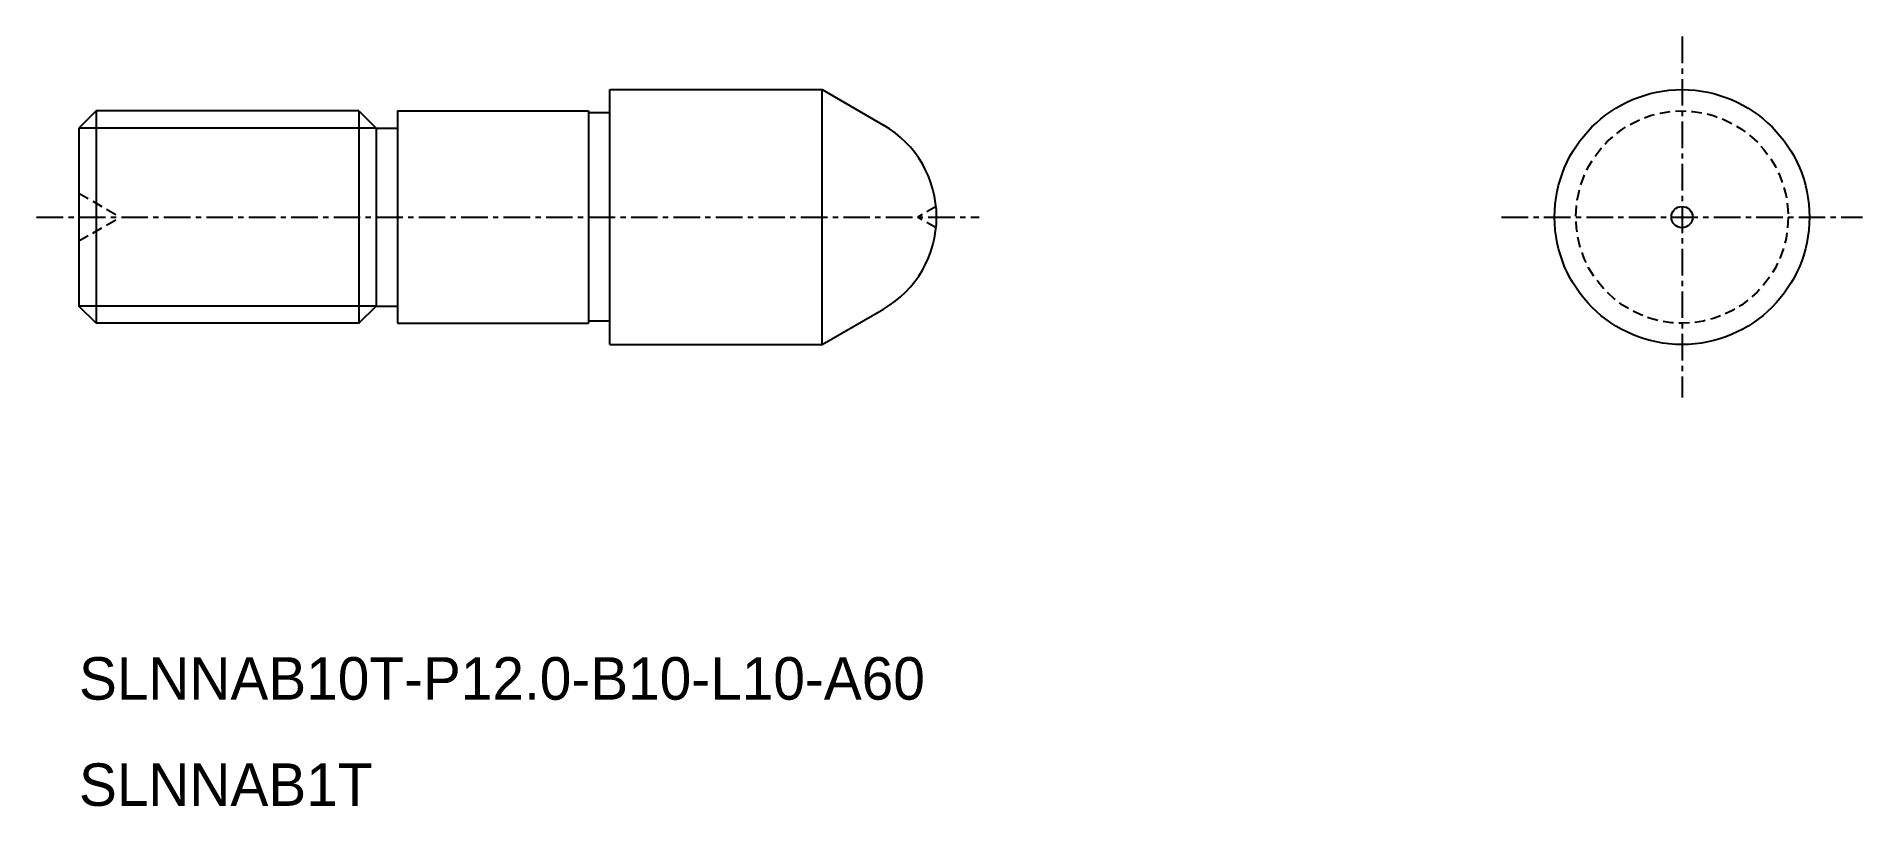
# Model space of a CAD drawing. Extents: x -1684.5 to -1598.5, y -727.4 to -691.2.
import ezdxf

# ---------------------------------------------------------------- set-up
doc = ezdxf.new("R2010")
doc.units = 0
doc.linetypes.add('CENTER', pattern=[2, 1.25, -0.25, 0.25, -0.25])
doc.linetypes.add('DASHED', pattern=[0.75, 0.5, -0.25])
doc.layers.get('0').update_dxf_attribs({"linetype": 'CONTINUOUS'})
doc.layers.add('CENTER', color=1, linetype='CENTER')

msp = doc.modelspace()

# ---------------------------------------------------------------- linework, layer by layer
at = {"color": 7, "linetype": 'CONTINUOUS'}
for p, q in [((-1657.481, -705.66), (-1657.481, -693.66)), ((-1657.481, -693.66), (-1647.481, -693.66)), ((-1647.481, -693.66), (-1644.589, -695.33)), ((-1647.481, -705.66), (-1647.481, -693.66)), ((-1681.669, -694.66), (-1682.481, -695.472)), ((-1669.293, -694.66), (-1681.669, -694.66)), ((-1681.665, -694.66), (-1681.665, -704.66)), ((-1669.297, -694.66), (-1669.297, -704.66)), ((-1669.293, -694.66), (-1668.481, -695.472)), ((-1667.481, -694.66), (-1667.481, -704.66)), ((-1667.481, -694.66), (-1658.481, -694.66)), ((-1658.481, -694.66), (-1658.481, -704.66)), ((-1657.481, -694.76), (-1658.481, -694.76)), ((-1682.481, -695.472), (-1682.481, -703.848)), ((-1668.481, -695.472), (-1667.481, -695.472)), ((-1668.481, -695.472), (-1668.481, -703.848)), ((-1681.669, -704.66), (-1682.481, -703.848)), ((-1669.293, -704.66), (-1668.481, -703.848)), ((-1668.481, -703.848), (-1667.481, -703.848)), ((-1647.481, -705.66), (-1644.589, -703.99)), ((-1669.293, -704.66), (-1681.669, -704.66)), ((-1667.481, -704.66), (-1658.481, -704.66)), ((-1657.481, -704.56), (-1658.481, -704.56)), ((-1657.481, -705.66), (-1647.481, -705.66))]:
    msp.add_line(p, q, dxfattribs=at)
at = {"color": 3, "linetype": 'CONTINUOUS'}
for p, q in [((-1668.481, -695.472), (-1682.481, -695.472)), ((-1668.481, -703.848), (-1682.481, -703.848))]:
    msp.add_line(p, q, dxfattribs=at)
at = {"color": 3, "linetype": 'DASHED'}
for p, q in [((-1682.481, -698.535), (-1680.532, -699.66)), ((-1642.114, -699.16), (-1642.98, -699.66)), ((-1682.481, -700.785), (-1680.532, -699.66)), ((-1642.114, -700.16), (-1642.98, -699.66))]:
    msp.add_line(p, q, dxfattribs=at)
msp.add_circle((-1606.981, -699.66), 5, dxfattribs=at)
at = {"color": 7, "linetype": 'CONTINUOUS'}
msp.add_arc((-1647.089, -699.66), 5, 300, 60, dxfattribs=at)
at = {"layer": 'CENTER', "color": 1, "linetype": 'CENTER'}
for p, q in [((-1606.981, -691.16), (-1606.981, -708.16)), ((-1684.481, -699.66), (-1640.089, -699.66)), ((-1615.481, -699.66), (-1598.481, -699.66))]:
    msp.add_line(p, q, dxfattribs=at)
at = {"layer": 'CENTER', "color": 7, "linetype": 'CONTINUOUS'}
for radius in [6, 0.5]:
    msp.add_circle((-1606.981, -699.66), radius, dxfattribs=at)

# ---------------------------------------------------------------- texts
at = {"color": 7, "linetype": 'CONTINUOUS'}
for s, p in [('SLNNAB10T-P12.0-B10-L10-A60', (-1682.481, -722.381)), ('SLNNAB1T', (-1682.481, -727.381))]:
    msp.add_text(s, height=2, dxfattribs=at).set_placement(p)

doc.saveas('drawing.dxf')
